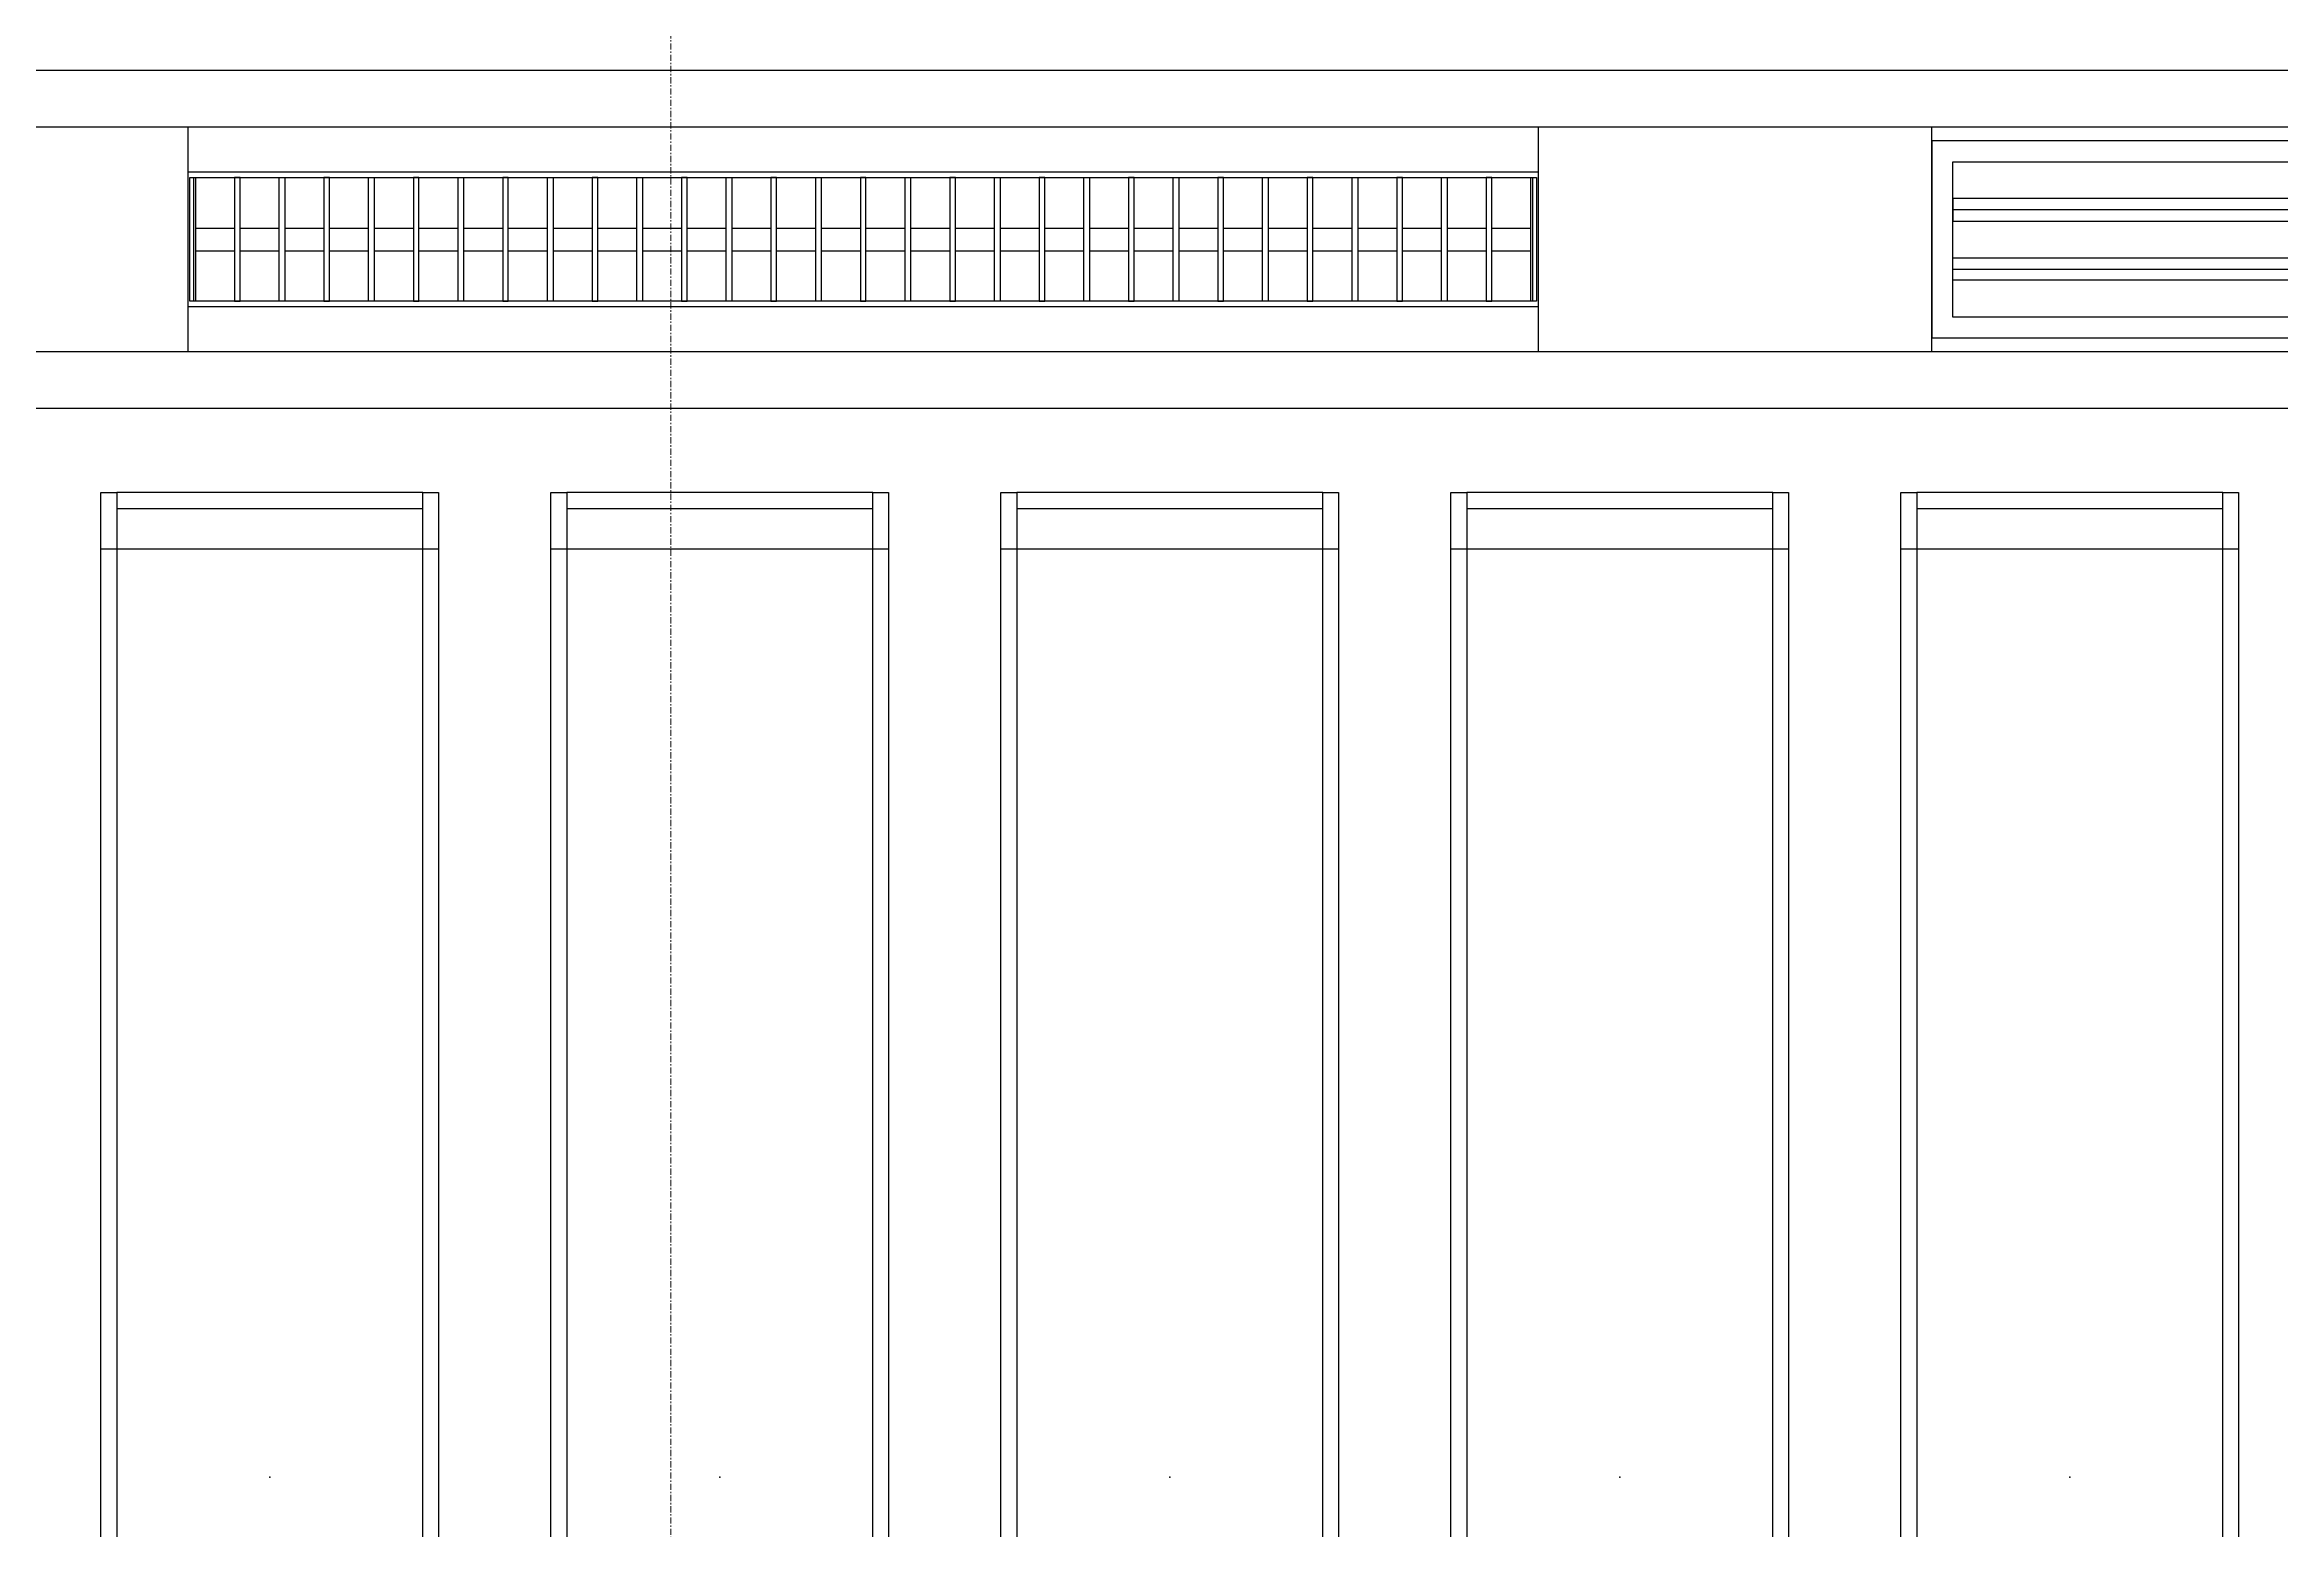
# Model space of a CAD drawing. Header units: millimetres. Extents: x -962357 to -591933, y -35273 to 59420.
# Drawn here: x -697972 to -695985, y 6525 to 7843 of the extents above; entities that cross this region are included whole.
import ezdxf
from ezdxf.enums import TextEntityAlignment as Align

# ---------------------------------------------------------------- set-up
doc = ezdxf.new("R2010")
doc.units = ezdxf.units.MM
doc.linetypes.add('DPA_Grid _ Level 100', pattern=[10, 5.5, -1.6, 1.3, -1.6])
for name, color, linetype in [('000 - WIPEOUT', 250, 'Continuous'), ('001 - ASCESSORIES', 251, 'Continuous'), ('A04_TUBE SERIES', 2, 'Continuous'), ('A11_ALU.SOLID SHEET', 2, 'Continuous')]:
    doc.layers.add(name, color=color, linetype=linetype)
doc.layers.add('008 - LIGHTING', color=1, linetype='Continuous', lineweight=9)
doc.layers.add('S-GRID', color=251, linetype='Continuous', lineweight=9)

# ---------------------------------------------------------------- blocks, each defined once
blk = doc.blocks.new('*U526')
at = {"layer": '001 - ASCESSORIES', "color": 0, "linetype": 'ByBlock'}
blk.add_lwpolyline([(800, 87.5), (-800, 87.5), (-800, -87.5), (800, -87.5)], close=True, dxfattribs=at)
at = {"layer": '001 - ASCESSORIES', "linetype": 'ByBlock'}
for points in [[(-781.5, 69), (781.5, 69), (781.5, -69), (-781.5, -69)], [(781.5, 36.3), (-781.5, 36.3), (-781.5, 16.3), (781.5, 16.3)], [(-781.5, -16.3), (781.5, -16.3), (781.5, -36.3), (-781.5, -36.3)]]:
    blk.add_lwpolyline(points, close=True, dxfattribs=at)
for points in [[(781.5, 26.3), (-781.5, 26.3)], [(-781.5, -26.3), (781.5, -26.3)]]:
    blk.add_lwpolyline(points, dxfattribs=at)
blk = doc.blocks.new('*U742')
blk.add_point((0, 0))
at = {"layer": 'Defpoints', "color": 250}
blk.add_text('AL.SHEET-HAT-TYPE-C', height=7, rotation=270, dxfattribs=at).set_placement((15, 0), align=Align.BOTTOM_CENTER)
blk.add_wipeout([(0, -100), (350, -100), (350, 100), (0, 100)]).dxf.layer = '000 - WIPEOUT'
at = {"layer": 'A11_ALU.SOLID SHEET', "color": 0}
blk.add_lwpolyline([(0, -100), (350, -100), (350, 100), (0, 100)], close=True, dxfattribs=at)
blk = doc.blocks.new('*U570')
at = {"color": 1}
blk.add_wipeout([(600, -60), (-600, -60), (-600, 60), (600, 60)], dxfattribs=at).dxf.layer = '000 - WIPEOUT'
at = {"layer": '001 - ASCESSORIES', "color": 0}
blk.add_lwpolyline([(600, -60), (-600, -60), (-600, 60), (600, 60)], close=True, dxfattribs=at)
at = {"layer": '001 - ASCESSORIES'}
for points in [[(-593.5, -55), (-598.5, -55), (-598.5, 55), (-593.5, 55)], [(595, -55), (-595, -55), (-595, 55), (595, 55)], [(-558.8, -55), (-553.8, -55), (-553.8, 55), (-558.8, 55)], [(-514, -55), (-519, -55), (-519, 55), (-514, 55)], [(-479.3, -55), (-474.3, -55), (-474.3, 55), (-479.3, 55)], [(-434.6, -55), (-439.6, -55), (-439.6, 55), (-434.6, 55)], [(-399.8, -55), (-394.8, -55), (-394.8, 55), (-399.8, 55)], [(-355.1, -55), (-360.1, -55), (-360.1, 55), (-355.1, 55)], [(-320.4, -55), (-315.4, -55), (-315.4, 55), (-320.4, 55)], [(-275.6, -55), (-280.6, -55), (-280.6, 55), (-275.6, 55)], [(-240.9, -55), (-235.9, -55), (-235.9, 55), (-240.9, 55)], [(-196.2, -55), (-201.2, -55), (-201.2, 55), (-196.2, 55)], [(-161.4, -55), (-156.4, -55), (-156.4, 55), (-161.4, 55)], [(-116.7, -55), (-121.7, -55), (-121.7, 55), (-116.7, 55)], [(-82, -55), (-77, -55), (-77, 55), (-82, 55)], [(-37.2, -55), (-42.2, -55), (-42.2, 55), (-37.2, 55)], [(-2.5, -55), (2.5, -55), (2.5, 55), (-2.5, 55)], [(42.2, -55), (37.2, -55), (37.2, 55), (42.2, 55)], [(77, -55), (82, -55), (82, 55), (77, 55)], [(121.7, -55), (116.7, -55), (116.7, 55), (121.7, 55)], [(156.4, -55), (161.4, -55), (161.4, 55), (156.4, 55)], [(201.2, -55), (196.2, -55), (196.2, 55), (201.2, 55)], [(235.9, -55), (240.9, -55), (240.9, 55), (235.9, 55)], [(280.6, -55), (275.6, -55), (275.6, 55), (280.6, 55)], [(315.4, -55), (320.4, -55), (320.4, 55), (315.4, 55)], [(360.1, -55), (355.1, -55), (355.1, 55), (360.1, 55)], [(394.8, -55), (399.8, -55), (399.8, 55), (394.8, 55)], [(439.6, -55), (434.6, -55), (434.6, 55), (439.6, 55)], [(474.3, -55), (479.3, -55), (479.3, 55), (474.3, 55)], [(519, -55), (514, -55), (514, 55), (519, 55)], [(553.8, -55), (558.8, -55), (558.8, 55), (553.8, 55)], [(598.5, -55), (593.5, -55), (593.5, 55), (598.5, 55)]]:
    blk.add_lwpolyline(points, close=True, dxfattribs=at)
for points in [[(-593.5, 10), (-558.8, 10)], [(-553.8, 10), (-519, 10)], [(-514, 10), (-479.3, 10)], [(-474.3, 10), (-439.6, 10)], [(-434.6, 10), (-399.8, 10)], [(-394.8, 10), (-360.1, 10)], [(-355.1, 10), (-320.4, 10)], [(-315.4, 10), (-280.6, 10)], [(-275.6, 10), (-240.9, 10)], [(-235.9, 10), (-201.2, 10)], [(-196.2, 10), (-161.4, 10)], [(-156.4, 10), (-121.7, 10)], [(-116.7, 10), (-82, 10)], [(-77, 10), (-42.2, 10)], [(-37.2, 10), (-2.5, 10)], [(2.5, 10), (37.2, 10)], [(42.2, 10), (77, 10)], [(82, 10), (116.7, 10)], [(121.7, 10), (156.4, 10)], [(161.4, 10), (196.2, 10)], [(201.2, 10), (235.9, 10)], [(240.9, 10), (275.6, 10)], [(280.6, 10), (315.4, 10)], [(320.4, 10), (355.1, 10)], [(360.1, 10), (394.8, 10)], [(399.8, 10), (434.6, 10)], [(439.6, 10), (474.3, 10)], [(479.3, 10), (514, 10)], [(519, 10), (553.8, 10)], [(558.8, 10), (593.5, 10)], [(-593.5, -10), (-558.8, -10)], [(-553.8, -10), (-519, -10)], [(-514, -10), (-479.3, -10)], [(-474.3, -10), (-439.6, -10)], [(-434.6, -10), (-399.8, -10)], [(-394.8, -10), (-360.1, -10)], [(-355.1, -10), (-320.4, -10)], [(-315.4, -10), (-280.6, -10)], [(-275.6, -10), (-240.9, -10)], [(-235.9, -10), (-201.2, -10)], [(-196.2, -10), (-161.4, -10)], [(-156.4, -10), (-121.7, -10)], [(-116.7, -10), (-82, -10)], [(-77, -10), (-42.2, -10)], [(-37.2, -10), (-2.5, -10)], [(2.5, -10), (37.2, -10)], [(42.2, -10), (77, -10)], [(82, -10), (116.7, -10)], [(121.7, -10), (156.4, -10)], [(161.4, -10), (196.2, -10)], [(201.2, -10), (235.9, -10)], [(240.9, -10), (275.6, -10)], [(280.6, -10), (315.4, -10)], [(320.4, -10), (355.1, -10)], [(360.1, -10), (394.8, -10)], [(399.8, -10), (434.6, -10)], [(439.6, -10), (474.3, -10)], [(479.3, -10), (514, -10)], [(519, -10), (553.8, -10)], [(558.8, -10), (593.5, -10)]]:
    blk.add_lwpolyline(points, dxfattribs=at)
blk = doc.blocks.new('*U730')
blk.add_wipeout([(-25, 0), (25, 0), (25, 81755), (-25, 81755)]).dxf.layer = '000 - WIPEOUT'
at = {"layer": 'A04_TUBE SERIES', "color": 0}
blk.add_lwpolyline([(-25, 0), (25, 0), (25, 81755), (-25, 81755)], close=True, dxfattribs=at)
at = {"layer": 'Defpoints', "color": 250, "flags": 1}
blk.add_attdef('EXTR.OVL-LENGTH_', (-33.1, -9), '', height=5, dxfattribs=at)
blk = doc.blocks.new('*U731')
blk.add_wipeout([(-25, 0), (25, 0), (25, 81755), (-25, 81755)]).dxf.layer = '000 - WIPEOUT'
at = {"layer": 'A04_TUBE SERIES', "color": 0}
blk.add_lwpolyline([(-25, 0), (25, 0), (25, 81755), (-25, 81755)], close=True, dxfattribs=at)
at = {"layer": 'Defpoints', "color": 250, "flags": 1}
blk.add_attdef('EXTR.OVL-LENGTH_', (-33.1, -9), '', height=5, dxfattribs=at)
blk = doc.blocks.new('*U615')
for p, q in [((825, 15550), (825, 15250)), ((825, 15150), (825, 14850)), ((825, 14750), (825, 14450)), ((825, 14350), (825, 14050)), ((825, 13950), (825, 13650))]:
    blk.add_line(p, q)
for p in [(0, 15400), (0, 15000), (0, 14600), (0, 14200), (0, 13800)]:
    blk.add_point(p)
at = {"layer": 'A11_ALU.SOLID SHEET', "color": 0}
for points in [[(-875, 15550), (875, 15550), (875, 15536), (-875, 15536)], [(875, 15536), (861, 15536), (861, 15264), (875, 15264)], [(-875, 15264), (875, 15264), (875, 15250), (-875, 15250)], [(-875, 15150), (875, 15150), (875, 15136), (-875, 15136)], [(875, 15136), (861, 15136), (861, 14864), (875, 14864)], [(-875, 14864), (875, 14864), (875, 14850), (-875, 14850)], [(-875, 14750), (875, 14750), (875, 14736), (-875, 14736)], [(875, 14736), (861, 14736), (861, 14464), (875, 14464)], [(-875, 14464), (875, 14464), (875, 14450), (-875, 14450)], [(-875, 14350), (875, 14350), (875, 14336), (-875, 14336)], [(875, 14336), (861, 14336), (861, 14064), (875, 14064)], [(-875, 14064), (875, 14064), (875, 14050), (-875, 14050)], [(-875, 13950), (875, 13950), (875, 13936), (-875, 13936)], [(875, 13936), (861, 13936), (861, 13664), (875, 13664)], [(-875, 13664), (875, 13664), (875, 13650), (-875, 13650)]]:
    blk.add_lwpolyline(points, close=True, dxfattribs=at)
blk = doc.blocks.new('*U856')
at = {"layer": 'A11_ALU.SOLID SHEET', "color": 1}
for p in [(46486, 4090), (48036, 4090)]:
    blk.add_blockref('*U742', p, dxfattribs=at)
at = {"layer": 'A11_ALU.SOLID SHEET', "color": 0, "linetype": 'ByBlock', "rotation": 90}
blk.add_blockref('*U615', (62308.5, 2990), dxfattribs=at)
at = {"layer": '008 - LIGHTING'}
for name, p in [('*U526', (49186, 4090)), ('*U570', (47436, 4090))]:
    blk.add_blockref(name, p, dxfattribs=at)
at = {"layer": 'A04_TUBE SERIES', "color": 0, "linetype": 'ByBlock', "rotation": 270}
for name, p in [('*U730', (21303.5, 4215)), ('*U731', (21303.5, 3965))]:
    blk.add_blockref(name, p, dxfattribs=at)

msp = doc.modelspace()

# ---------------------------------------------------------------- block references
at = {"layer": 'A11_ALU.SOLID SHEET', "color": 2}
msp.add_blockref('*U856', (-744680, 3580), dxfattribs=at)

# ---------------------------------------------------------------- next in the draw order: linework, layer by layer
at = {"layer": 'S-GRID', "linetype": 'DPA_Grid _ Level 100'}
msp.add_line((-697415, -30741.3), (-697415, 53532.8), dxfattribs=at)

doc.saveas('drawing.dxf')
